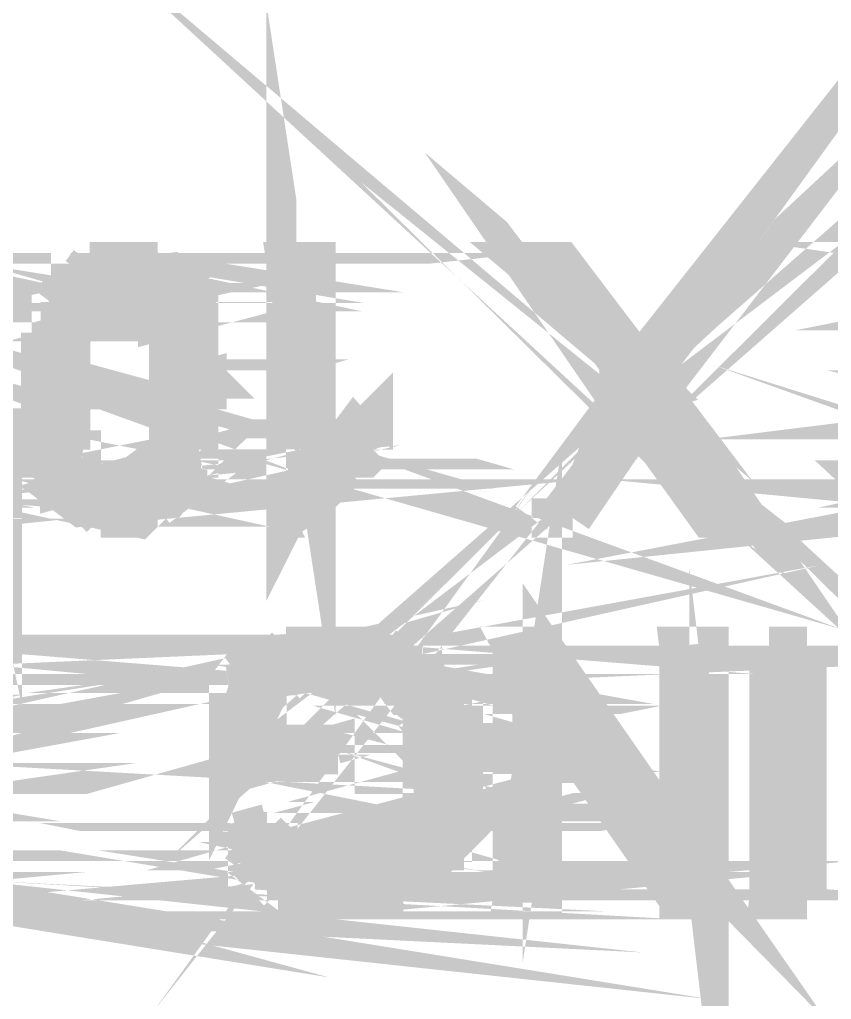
# Model space of a CAD drawing. Header units: inches. Extents: x -524 to 1067, y -71 to 1110.
# Drawn here: x 693.52 to 712.67, y 239.27 to 262.4 of the extents above; entities that cross this region are included whole.
import ezdxf

# ---------------------------------------------------------------- set-up
doc = ezdxf.new("R2010")
doc.units = ezdxf.units.IN
doc.header["$MEASUREMENT"] = 0
doc.layers.add('H', color=7, linetype='Continuous')
doc.layers.add('P', color=7, linetype='Continuous')

msp = doc.modelspace()

# ---------------------------------------------------------------- hatches: boundary and pattern name
at = {"layer": 'H', "linetype": 'Continuous'}
for points in [[(694.976, 256.426), (695.231, 256.62), (696.841, 256.62), (696.841, 256.426), (694.976, 256.426)], [(700.509, 251.984), (699.801, 250.634), (699.801, 256.62), (700.509, 256.62), (700.509, 251.984)], [(707.915, 254.561), (707.915, 254.302), (707.721, 253.4), (705.404, 256.62), (706.305, 256.62), (707.915, 254.561)], [(708.623, 253.594), (708.17, 254.108), (708.17, 254.108), (708.429, 254.43), (708.429, 254.561), (710.039, 256.62), (710.94, 256.62), (708.17, 254.108), (708.17, 254.108), (710.94, 256.62), (708.623, 253.594), (708.623, 253.594)], [(694.717, 256.171), (694.717, 256.426), (697.034, 256.426), (697.294, 256.171), (694.717, 256.171)], [(694.264, 255.459), (694.264, 255.718), (694.523, 255.977), (695.684, 256.171), (695.425, 255.977), (695.231, 255.977), (695.231, 255.718), (694.976, 255.718), (694.264, 255.459)], [(694.523, 255.977), (694.523, 256.171), (695.684, 256.171), (694.523, 255.977)], [(697.549, 255.459), (696.841, 255.718), (696.582, 255.718), (696.582, 255.977), (696.326, 255.977), (696.326, 256.105), (696.133, 256.171), (696.326, 256.171), (697.294, 255.977), (697.549, 255.977), (697.549, 255.459)], [(697.294, 255.977), (696.133, 256.171), (697.294, 256.171), (697.294, 255.977)], [(694.976, 255.269), (694.264, 255.459), (694.976, 255.718), (694.976, 255.269)], [(696.841, 255.269), (696.841, 255.718), (697.549, 255.459), (697.743, 255.459), (697.743, 254.108), (698.002, 253.853), (698.002, 253.594), (697.743, 253.4), (697.743, 253.141), (697.034, 252.951), (697.034, 255.269), (696.841, 255.269)], [(694.264, 255.269), (694.264, 255.459), (694.976, 255.269), (694.264, 255.269)], [(694.009, 255.01), (694.009, 255.269), (694.717, 255.01), (694.009, 255.01)], [(694.717, 255.01), (694.009, 255.269), (694.976, 255.269), (694.717, 255.01)], [(694.009, 253.141), (694.009, 255.01), (694.717, 255.01), (694.717, 252.951), (694.009, 253.141)], [(707.721, 253.4), (707.915, 254.302), (708.17, 254.302), (708.17, 254.108), (707.721, 253.4)], [(708.17, 254.108), (708.429, 254.302), (708.429, 254.43), (708.17, 254.108)], [(707.721, 253.4), (708.17, 254.108), (708.623, 253.594), (710.747, 250.634), (707.721, 253.4)], [(707.721, 252.243), (706.564, 250.634), (705.597, 250.634), (707.721, 253.4), (708.17, 252.951), (707.915, 252.565), (708.17, 252.951), (707.721, 252.433), (707.721, 252.433), (707.915, 252.692), (707.849, 252.433), (707.721, 252.433), (707.721, 252.433), (707.721, 252.243)], [(710.747, 250.634), (708.17, 252.951), (707.721, 253.4), (710.747, 250.634)], [(694.009, 252.951), (694.009, 253.141), (694.717, 252.951), (694.009, 252.951)], [(697.034, 252.243), (697.034, 252.951), (697.743, 253.141), (697.743, 251.984), (697.549, 251.791), (697.549, 251.535), (696.841, 251.791), (696.841, 251.984), (697.034, 252.243)], [(694.264, 251.791), (694.264, 251.984), (694.009, 252.243), (694.009, 252.951), (694.717, 252.951), (694.717, 252.243), (694.976, 252.243), (694.976, 251.791), (694.264, 251.791)], [(701.929, 252.243), (701.67, 252.692), (701.929, 252.951), (701.929, 252.243)], [(710.747, 250.634), (708.429, 252.692), (708.17, 252.692), (708.17, 252.951), (710.747, 250.634)], [(701.929, 252.243), (701.217, 252.433), (701.476, 252.692), (701.929, 252.243)], [(701.929, 252.243), (701.476, 252.692), (701.67, 252.692), (701.929, 252.243)], [(710.747, 250.634), (708.429, 252.433), (708.429, 252.692), (710.747, 250.634)], [(700.768, 252.243), (701.027, 252.433), (701.217, 252.433), (701.929, 252.243), (700.768, 252.243)], [(709.78, 250.634), (708.623, 252.243), (708.429, 252.433), (710.747, 250.634), (709.78, 250.634)], [(700.509, 251.984), (701.929, 252.243), (701.67, 251.984), (700.509, 251.984)], [(700.509, 251.984), (700.768, 252.243), (701.929, 252.243), (700.509, 251.984)], [(701.217, 251.791), (699.801, 250.634), (700.509, 251.984), (701.476, 251.984), (701.476, 251.791), (701.217, 251.791)], [(694.523, 251.276), (694.523, 251.535), (694.264, 251.791), (694.976, 251.791), (695.425, 251.276), (694.523, 251.276)], [(696.326, 251.276), (696.841, 251.791), (697.549, 251.535), (697.294, 251.276), (696.326, 251.276)], [(699.801, 250.634), (701.217, 251.791), (701.027, 251.535), (699.801, 250.634)], [(699.801, 250.634), (700.768, 251.342), (700.768, 251.535), (701.027, 251.535), (700.768, 251.342), (700.768, 251.276), (699.801, 250.634)], [(694.717, 251.083), (694.523, 251.276), (695.874, 251.276), (694.717, 251.083)], [(694.717, 251.083), (697.294, 251.276), (697.034, 251.083), (694.717, 251.083)], [(694.717, 251.083), (695.874, 251.276), (697.294, 251.276), (694.717, 251.083)], [(699.801, 250.634), (700.768, 251.276), (700.509, 251.083), (699.801, 250.634)], [(695.425, 250.634), (695.231, 250.824), (694.976, 250.824), (694.717, 251.083), (697.034, 251.083), (696.841, 250.824), (696.582, 250.824), (696.326, 250.634), (695.425, 250.634)], [(699.801, 250.634), (700.509, 251.083), (700.319, 250.824), (699.801, 250.634)], [(699.801, 250.634), (700.319, 250.824), (700.319, 250.634), (699.801, 250.634)], [(699.611, 247.349), (699.801, 247.608), (702.119, 247.608), (702.378, 247.349), (699.611, 247.349)], [(705.852, 241.553), (705.144, 241.553), (705.144, 247.608), (705.852, 247.608), (705.852, 241.553)], [(709.137, 242.973), (709.137, 241.553), (705.852, 246.188), (705.852, 247.608), (709.137, 242.973)], [(709.137, 241.553), (709.137, 247.608), (709.78, 241.553), (709.137, 241.553)], [(709.78, 241.553), (709.137, 247.608), (709.78, 247.608), (709.78, 241.553)], [(711.199, 241.553), (711.199, 247.608), (712.097, 247.608), (712.097, 241.553), (711.199, 241.553)], [(698.71, 246.9), (698.9, 247.155), (699.159, 247.155), (699.352, 247.349), (702.637, 247.155), (703.086, 247.155), (701.027, 246.9), (698.71, 246.9)], [(702.637, 247.155), (699.352, 247.349), (702.637, 247.349), (702.637, 247.155)], [(701.027, 246.9), (703.086, 247.155), (703.086, 246.9), (701.027, 246.9)], [(698.451, 246.641), (700.06, 246.9), (699.801, 246.641), (698.451, 246.641)], [(698.451, 246.641), (698.71, 246.9), (700.06, 246.9), (698.451, 246.641)], [(703.535, 246.447), (702.378, 246.641), (702.119, 246.641), (701.929, 246.9), (703.345, 246.641), (703.535, 246.641), (703.535, 246.447)], [(703.345, 246.641), (701.929, 246.9), (703.345, 246.9), (703.345, 246.641)], [(699.352, 246.447), (698.451, 246.641), (699.611, 246.641), (699.611, 246.447), (699.352, 246.447)], [(698.451, 244.582), (698.451, 246.641), (699.352, 246.447), (698.451, 244.582)], [(702.827, 246.188), (702.378, 246.641), (703.535, 246.447), (703.535, 246.188), (702.827, 246.188)], [(698.451, 244.582), (699.352, 246.447), (699.352, 245.29), (698.451, 244.582)], [(703.794, 245.739), (702.827, 245.998), (702.827, 246.188), (703.794, 246.188), (703.794, 245.739)], [(703.086, 245.031), (703.086, 245.739), (702.827, 245.998), (703.794, 245.739), (703.987, 245.739), (703.987, 244.582), (703.345, 244.838), (703.086, 245.031)], [(698.451, 244.582), (701.027, 245.29), (701.027, 244.582), (698.451, 244.582)], [(698.451, 244.582), (699.352, 245.29), (701.027, 245.29), (698.451, 244.582)], [(703.345, 244.582), (703.345, 244.838), (703.987, 244.582), (703.345, 244.582)], [(703.345, 244.389), (703.345, 244.582), (703.987, 244.582), (703.987, 243.681), (703.794, 243.422), (703.086, 243.422), (703.086, 244.13), (703.345, 244.389)], [(698.71, 243.228), (699.352, 243.422), (699.352, 243.228), (698.71, 243.228)], [(702.827, 243.228), (703.086, 243.422), (703.794, 243.422), (703.794, 242.973), (702.827, 242.973), (702.827, 243.228)], [(698.71, 242.973), (699.352, 243.228), (699.611, 242.973), (698.71, 242.973)], [(698.71, 242.973), (698.71, 243.228), (699.352, 243.228), (698.71, 242.973)], [(698.9, 242.52), (698.9, 242.714), (698.71, 242.973), (699.611, 242.973), (699.611, 242.714), (699.801, 242.714), (698.9, 242.52)], [(702.637, 242.714), (702.637, 242.973), (703.535, 242.973), (703.535, 242.714), (702.637, 242.714)], [(698.9, 242.52), (699.801, 242.714), (699.801, 242.52), (698.9, 242.52)], [(701.929, 242.265), (702.119, 242.52), (702.378, 242.52), (702.378, 242.714), (703.535, 242.714), (703.086, 242.265), (701.929, 242.265)], [(699.159, 242.265), (698.9, 242.52), (700.06, 242.52), (700.06, 242.265), (699.159, 242.265)], [(699.611, 241.812), (699.159, 242.265), (701.027, 242.265), (702.827, 242.006), (702.637, 242.006), (699.611, 241.812)], [(702.827, 242.006), (701.027, 242.265), (703.086, 242.265), (702.827, 242.006)], [(699.611, 241.812), (702.637, 242.006), (702.637, 241.812), (699.611, 241.812)], [(700.06, 241.553), (699.801, 241.812), (702.119, 241.812), (701.929, 241.553), (700.06, 241.553)]]:
    msp.add_hatch(color=256, dxfattribs=at).paths.add_polyline_path(points)

# ---------------------------------------------------------------- linework, layer by layer
at = {"layer": 'P', "const_width": 0.927}
for points in [[(708.17, 252.951), (707.655, 252.499), (707.915, 252.758), (708.17, 252.951)], [(708.623, 253.66), (710.94, 256.685), (708.17, 254.108)], [(717.893, 256.171), (716.733, 255.977), (718.152, 256.171)], [(707.915, 254.561), (705.404, 256.685), (707.655, 253.4)], [(700.509, 256.685), (699.801, 256.685), (700.509, 252.05), (700.509, 256.685)], [(710.94, 256.685), (708.17, 254.108), (710.039, 256.685)], [(686.603, 256.685), (688.472, 256.426), (686.603, 256.426)], [(695.166, 256.685), (696.775, 256.426), (694.976, 256.426)], [(694.976, 256.426), (695.166, 256.685)], [(695.425, 256.685), (696.582, 256.685), (695.166, 256.685), (695.425, 256.685)], [(696.582, 256.685), (695.166, 256.685), (696.775, 256.685), (696.582, 256.685)], [(695.166, 256.685), (696.775, 256.685), (695.166, 256.685), (695.166, 256.685), (696.775, 256.685)], [(695.166, 256.685), (696.775, 256.426), (696.775, 256.685)], [(696.326, 256.685), (695.425, 256.685), (695.618, 256.685)], [(696.326, 256.685), (695.425, 256.685), (696.582, 256.685), (696.326, 256.685)], [(696.067, 256.685), (695.874, 256.685), (695.618, 256.685), (695.874, 256.685)], [(696.067, 256.685), (695.618, 256.685), (696.326, 256.685), (696.067, 256.685)], [(695.618, 256.685), (696.326, 256.685), (695.618, 256.685), (695.618, 256.685), (696.326, 256.685), (695.618, 256.685)], [(696.326, 256.685), (696.326, 256.685), (695.618, 256.685)], [(695.874, 256.685), (696.067, 256.685)], [(699.801, 256.685), (700.509, 252.05), (699.801, 250.634), (699.801, 256.685)], [(707.915, 254.561), (705.404, 256.685), (706.305, 256.685), (707.915, 254.561)], [(708.17, 254.108), (710.039, 256.685)], [(710.039, 256.685), (708.364, 254.368), (708.17, 254.108)], [(710.039, 256.685), (708.364, 254.368), (708.364, 254.561), (710.039, 256.685)], [(710.039, 256.685), (710.94, 256.685)], [(719.05, 256.685), (717.441, 256.685), (719.244, 256.426)], [(697.034, 256.426), (694.717, 256.171), (697.228, 256.171), (697.034, 256.426)], [(694.717, 256.426), (697.034, 256.426), (694.717, 256.426), (697.034, 256.426), (694.717, 256.171), (694.717, 256.426)], [(695.425, 255.977), (695.618, 256.171), (694.458, 255.977)], [(694.717, 256.426), (697.034, 256.426), (697.034, 256.426), (694.717, 256.426)], [(694.976, 256.426), (697.034, 256.426), (694.976, 256.426)], [(696.775, 256.426), (694.976, 256.426), (697.034, 256.426), (696.775, 256.426)], [(697.228, 256.171), (696.067, 256.171), (697.228, 255.977)], [(695.166, 255.718), (694.264, 255.718), (695.166, 255.977), (695.166, 255.718)], [(696.326, 256.171), (697.228, 255.977), (696.326, 255.977), (696.326, 256.171)], [(695.874, 256.171), (694.458, 256.171), (697.228, 256.171)], [(695.874, 256.171), (694.458, 256.171), (695.618, 256.171), (695.874, 256.171)], [(694.458, 256.171), (695.618, 256.171)], [(695.618, 256.171), (694.458, 255.977)], [(694.458, 255.977), (694.458, 256.171)], [(695.618, 256.171), (694.458, 255.977), (695.618, 256.171)], [(694.717, 256.171), (697.228, 256.171), (694.458, 256.171), (694.717, 256.171)], [(695.618, 256.171), (695.618, 256.171)], [(695.874, 256.171), (697.228, 256.171)], [(697.228, 256.171), (695.874, 256.171)], [(695.874, 256.171), (697.228, 256.171)], [(696.067, 256.171), (695.874, 256.171)], [(697.228, 256.171), (695.874, 256.171)], [(695.874, 256.171), (697.228, 256.171), (697.228, 256.171)], [(697.228, 256.171), (695.874, 256.171)], [(696.067, 256.171), (697.228, 255.977), (696.067, 256.171)], [(697.228, 256.171), (696.067, 256.171)], [(697.228, 255.977), (697.228, 256.171)], [(694.264, 255.718), (695.166, 255.977), (694.458, 255.977)], [(697.483, 255.977), (696.582, 255.977), (697.483, 255.718), (697.483, 255.977)], [(694.458, 255.977), (694.264, 255.718)], [(695.166, 255.977), (694.458, 255.977), (695.425, 255.977), (695.166, 255.977)], [(694.458, 255.977), (695.425, 255.977), (694.458, 255.977), (694.458, 255.977), (695.425, 255.977), (694.458, 255.977)], [(695.425, 255.977), (695.425, 255.977), (694.458, 255.977)], [(696.582, 255.977), (697.483, 255.718), (696.582, 255.718), (696.582, 255.977)], [(697.228, 255.977), (696.326, 255.977), (697.483, 255.977), (697.228, 255.977)], [(696.326, 255.977), (697.483, 255.977), (696.582, 255.977), (696.326, 255.977)], [(706.564, 250.634), (707.655, 253.4), (705.597, 250.634)], [(701.411, 251.791), (700.509, 252.05), (701.217, 251.791), (701.411, 251.791)], [(694.264, 255.525), (695.166, 255.718), (694.976, 255.718)], [(694.264, 255.525), (695.166, 255.718), (694.264, 255.718), (694.264, 255.525)], [(694.976, 255.718), (694.264, 255.525), (694.976, 255.718)], [(694.976, 255.718), (694.264, 255.525)], [(697.483, 255.718), (696.582, 255.718), (697.483, 255.718), (697.483, 255.718), (696.582, 255.718)], [(697.483, 255.718), (696.775, 255.718), (696.582, 255.718)], [(696.775, 255.718), (697.483, 255.525), (696.775, 255.718)], [(697.483, 255.718), (696.775, 255.718)], [(696.775, 255.718), (697.483, 255.525)], [(696.775, 255.718), (697.483, 255.525), (696.775, 255.718)], [(696.775, 255.718), (696.775, 255.718)], [(697.483, 255.525), (697.483, 255.718)], [(717.441, 255.718), (716.477, 255.525), (717.441, 255.525), (717.441, 255.718)], [(697.743, 255.525), (696.775, 255.269), (697.743, 255.269), (697.743, 255.525)], [(694.264, 255.525), (694.976, 255.269), (694.264, 255.525)], [(694.976, 255.525), (694.264, 255.525), (694.976, 255.525), (694.976, 255.525), (694.264, 255.525), (694.976, 255.525)], [(694.264, 255.525), (694.264, 255.525), (694.976, 255.525)], [(694.264, 255.525), (694.976, 255.269)], [(694.976, 255.269), (694.976, 255.525)], [(696.775, 255.525), (697.483, 255.525), (696.775, 255.525), (696.775, 255.525), (697.483, 255.525)], [(696.775, 255.525), (697.743, 255.525)], [(696.775, 255.525), (697.743, 255.525)], [(697.743, 255.525), (696.775, 255.269), (696.775, 255.525)], [(697.743, 255.525), (697.483, 255.525)], [(694.009, 255.269), (694.717, 255.01), (694.009, 255.269)], [(694.976, 255.269), (694.009, 255.269), (694.976, 255.269), (694.009, 255.269)], [(694.009, 255.269), (694.717, 255.01)], [(694.264, 255.269), (694.976, 255.269), (694.009, 255.269)], [(694.009, 255.269), (694.264, 255.269)], [(694.717, 255.01), (694.976, 255.269)], [(696.775, 255.269), (697.743, 255.269), (697.034, 255.269), (696.775, 255.269)], [(697.743, 255.269), (697.034, 255.269)], [(697.034, 255.269), (697.743, 255.01)], [(697.034, 255.269), (697.743, 255.01)], [(697.743, 255.01), (697.034, 255.01), (697.034, 255.269)], [(697.743, 255.01), (697.743, 255.269)], [(694.009, 255.01), (694.717, 255.01), (694.009, 255.01), (694.717, 255.01)], [(694.717, 255.01), (694.009, 254.816)], [(694.009, 254.816), (694.009, 255.01)], [(694.717, 255.01), (694.009, 254.816)], [(694.009, 254.816), (694.717, 254.816), (694.717, 255.01)], [(694.009, 255.01), (694.717, 255.01), (694.717, 255.01), (694.009, 255.01)], [(697.743, 255.01), (697.034, 255.01), (697.743, 255.01), (697.743, 255.01), (697.034, 255.01), (697.743, 255.01)], [(697.034, 255.01), (697.034, 255.01), (697.743, 255.01)], [(697.034, 255.01), (697.743, 254.816)], [(697.034, 255.01), (697.743, 254.816)], [(697.743, 254.816), (697.034, 254.816), (697.034, 255.01)], [(697.743, 254.816), (697.743, 255.01)], [(694.009, 254.816), (694.717, 254.816)], [(694.717, 254.816), (694.009, 254.561)], [(694.009, 254.561), (694.009, 254.816)], [(694.717, 254.816), (694.009, 254.561)], [(694.009, 254.561), (694.717, 254.561), (694.717, 254.816)], [(697.743, 254.816), (697.034, 254.816)], [(697.034, 254.816), (697.743, 254.561)], [(697.034, 254.816), (697.743, 254.561)], [(697.743, 254.561), (697.034, 254.561), (697.034, 254.816)], [(697.743, 254.561), (697.743, 254.816)], [(693.107, 252.758), (693.107, 250.634), (692.658, 252.758), (693.107, 252.758)], [(694.009, 254.561), (694.717, 254.561), (694.009, 254.561), (694.009, 254.561), (694.717, 254.561)], [(694.009, 254.561), (694.717, 254.368)], [(694.009, 254.561), (694.717, 254.368)], [(694.717, 254.368), (694.009, 254.368), (694.009, 254.561)], [(694.717, 254.368), (694.717, 254.561)], [(697.743, 254.561), (697.034, 254.561)], [(697.034, 254.561), (697.743, 254.368)], [(697.034, 254.561), (697.743, 254.368)], [(697.743, 254.368), (697.034, 254.368), (697.034, 254.561)], [(697.743, 254.368), (697.743, 254.561)], [(707.655, 253.4), (707.915, 254.561)], [(707.655, 253.4), (707.915, 254.561)], [(707.915, 254.561), (707.915, 254.368)], [(708.364, 254.368), (708.364, 254.561), (708.364, 254.368)], [(708.364, 254.561), (708.364, 254.561), (708.364, 254.561)], [(694.717, 254.368), (694.009, 254.368)], [(694.009, 254.368), (694.717, 254.108)], [(694.009, 254.368), (694.717, 254.108)], [(694.717, 254.108), (694.009, 254.108), (694.009, 254.368)], [(694.717, 254.108), (694.717, 254.368)], [(697.743, 254.368), (697.034, 254.368), (697.743, 254.368), (697.743, 254.368), (697.034, 254.368)], [(697.743, 254.368), (697.034, 254.108)], [(697.034, 254.108), (697.034, 254.368)], [(697.743, 254.368), (697.034, 254.108)], [(697.034, 254.108), (697.743, 254.108), (697.743, 254.368)], [(707.655, 253.4), (708.17, 254.368)], [(707.655, 253.4), (708.17, 254.368)], [(708.17, 254.368), (707.915, 254.368), (707.655, 253.4)], [(707.915, 254.368), (707.655, 253.4)], [(708.17, 254.368), (708.17, 254.108)], [(686.603, 253.4), (688.023, 253.207), (686.348, 253.66)], [(694.009, 254.108), (694.717, 253.915), (694.009, 253.915)], [(694.717, 254.108), (694.009, 254.108)], [(694.009, 254.108), (694.717, 253.915)], [(694.009, 253.915), (694.009, 254.108)], [(694.717, 253.915), (694.717, 254.108)], [(697.034, 254.108), (697.743, 254.108)], [(697.743, 254.108), (697.034, 253.915)], [(697.034, 253.915), (697.034, 254.108)], [(697.743, 254.108), (697.034, 253.915)], [(697.034, 253.915), (697.936, 253.915), (697.743, 254.108)], [(708.17, 254.108), (708.623, 253.66), (707.655, 253.4), (708.17, 254.108)], [(708.17, 254.108), (707.655, 253.4)], [(708.17, 254.108), (708.623, 253.66)], [(694.717, 253.915), (694.009, 253.915), (694.717, 253.66)], [(694.009, 253.915), (694.717, 253.66), (694.009, 253.66)], [(694.009, 253.66), (694.009, 253.915)], [(697.936, 253.915), (697.034, 253.66), (697.936, 253.66), (697.936, 253.915)], [(694.717, 253.66), (694.717, 253.915)], [(697.034, 253.915), (697.936, 253.915), (697.034, 253.66), (697.034, 253.915)], [(729.482, 247.608), (731.54, 246.962), (729.741, 247.608), (729.482, 247.608)], [(694.717, 253.66), (694.009, 253.66), (694.717, 253.4), (694.717, 253.66)], [(694.717, 253.66), (694.009, 253.66)], [(694.009, 253.66), (694.717, 253.66), (694.717, 253.66), (694.009, 253.66)], [(694.717, 253.66), (694.009, 253.66)], [(694.009, 253.66), (694.009, 253.66)], [(694.009, 253.66), (694.717, 253.4)], [(694.009, 253.4), (694.009, 253.66)], [(697.034, 253.66), (697.936, 253.66), (697.034, 253.66), (697.034, 253.66), (697.936, 253.66)], [(697.034, 253.66), (697.743, 253.4), (697.936, 253.66)], [(697.034, 253.66), (697.743, 253.4)], [(697.743, 253.4), (697.034, 253.4), (697.034, 253.66)], [(701.863, 252.243), (701.863, 252.951), (701.67, 252.758)], [(708.623, 253.66), (707.655, 253.4)], [(707.655, 253.4), (710.681, 250.634), (708.623, 253.66)], [(710.681, 250.634), (708.17, 252.758), (708.17, 252.951), (710.681, 250.634)], [(717.634, 253.66), (716.733, 253.66), (717.634, 253.66), (716.733, 253.66), (717.893, 253.4)], [(686.603, 253.4), (688.023, 253.207), (687.764, 253.207)], [(694.009, 253.4), (694.717, 253.207), (694.009, 253.207), (694.009, 253.4)], [(694.717, 253.4), (694.009, 253.4)], [(694.717, 253.4), (694.009, 253.4)], [(694.009, 253.4), (694.717, 253.207), (694.717, 253.4)], [(697.743, 253.4), (697.034, 253.4), (697.743, 253.4), (697.743, 253.4), (697.034, 253.4)], [(697.743, 253.4), (697.034, 253.207)], [(697.034, 253.207), (697.034, 253.4)], [(697.743, 253.4), (697.034, 253.207)], [(697.743, 253.207), (697.743, 253.4)], [(706.564, 250.634), (707.655, 253.4)], [(707.655, 253.4), (707.655, 252.243), (706.564, 250.634)], [(707.655, 252.499), (707.915, 252.758), (707.915, 252.499)], [(707.655, 253.4), (708.17, 252.951), (710.681, 250.634)], [(710.681, 250.634), (707.655, 253.4)], [(707.655, 253.4), (707.655, 252.243), (708.17, 252.951), (707.655, 253.4)], [(694.717, 253.207), (694.009, 253.207), (694.717, 252.951)], [(694.009, 253.207), (694.717, 252.951), (694.009, 253.207)], [(694.009, 252.758), (694.717, 252.951), (694.717, 252.758)], [(694.717, 252.951), (694.717, 253.207)], [(697.743, 253.207), (697.034, 252.951), (697.743, 253.207)], [(697.034, 253.207), (697.743, 253.207)], [(697.034, 253.207), (697.743, 253.207)], [(697.743, 253.207), (697.034, 252.951)], [(697.034, 252.951), (697.034, 253.207)], [(719.244, 253.207), (717.185, 252.951), (719.05, 252.951), (719.244, 253.207)], [(694.009, 252.499), (694.717, 252.758), (694.717, 252.499)], [(694.009, 252.758), (694.717, 252.951)], [(694.717, 252.951), (694.009, 252.951)], [(694.009, 252.951), (694.009, 252.758)], [(694.717, 252.951), (694.009, 252.951), (694.009, 252.951), (694.717, 252.951)], [(694.009, 252.951), (694.717, 252.951), (694.717, 252.951), (694.009, 252.951)], [(697.743, 252.951), (697.034, 252.951)], [(697.034, 252.951), (697.743, 252.758), (697.743, 252.951)], [(697.034, 252.951), (697.743, 252.758)], [(697.743, 252.758), (697.034, 252.758), (697.034, 252.951)], [(701.217, 252.499), (701.411, 252.758), (701.863, 252.243)], [(701.863, 252.243), (701.863, 252.951), (701.863, 252.951), (701.863, 252.243)], [(707.655, 252.243), (708.17, 252.951)], [(708.17, 252.951), (707.655, 252.499)], [(708.17, 252.951), (710.681, 250.634), (708.17, 252.951), (708.17, 252.951)], [(694.976, 252.05), (694.009, 252.243), (694.264, 252.05)], [(693.107, 250.634), (692.658, 252.758)], [(693.107, 252.758), (693.107, 251.791), (693.107, 252.758), (693.107, 252.758), (693.107, 251.791)], [(693.107, 252.758), (693.107, 250.634), (693.107, 251.791)], [(694.009, 252.499), (694.717, 252.758)], [(694.717, 252.758), (694.009, 252.758), (694.009, 252.499)], [(694.717, 252.758), (694.009, 252.758)], [(697.743, 252.758), (697.034, 252.758), (697.743, 252.758), (697.743, 252.758), (697.034, 252.758)], [(697.743, 252.758), (697.034, 252.499)], [(697.034, 252.499), (697.034, 252.758)], [(697.743, 252.758), (697.034, 252.499)], [(697.034, 252.499), (697.743, 252.499), (697.743, 252.758)], [(701.411, 252.758), (701.863, 252.243)], [(701.67, 252.758), (701.411, 252.758)], [(701.863, 252.243), (701.67, 252.758)], [(701.863, 252.243), (701.67, 252.758)], [(701.67, 252.758), (701.67, 252.758)], [(701.67, 252.758), (701.863, 252.243)], [(701.67, 252.758), (701.863, 252.243)], [(707.915, 252.758), (707.915, 252.758), (707.915, 252.758)], [(710.681, 250.634), (708.17, 252.758)], [(708.17, 252.758), (708.364, 252.758)], [(708.364, 252.758), (710.681, 250.634), (708.364, 252.758)], [(708.364, 252.758), (710.681, 250.634)], [(694.717, 252.243), (694.009, 252.499)], [(694.009, 252.499), (694.009, 252.243)], [(694.717, 252.243), (694.009, 252.499)], [(694.009, 252.499), (694.717, 252.499), (694.717, 252.243)], [(694.009, 252.499), (694.717, 252.499), (694.009, 252.499), (694.009, 252.499), (694.717, 252.499)], [(697.743, 252.243), (696.775, 252.05), (697.034, 252.243)], [(697.034, 252.499), (697.743, 252.499), (697.034, 252.499), (697.034, 252.499), (697.743, 252.499)], [(697.034, 252.499), (697.743, 252.243)], [(697.034, 252.499), (697.743, 252.243)], [(697.743, 252.243), (697.034, 252.243), (697.034, 252.499)], [(697.743, 252.243), (697.743, 252.499)], [(701.863, 252.243), (700.962, 252.499), (701.217, 252.499)], [(700.768, 252.243), (701.863, 252.243), (700.962, 252.499), (700.768, 252.243)], [(701.217, 252.499), (701.863, 252.243)], [(701.217, 252.499), (701.863, 252.243), (701.217, 252.499), (701.863, 252.243), (701.217, 252.499)], [(701.217, 252.499), (701.217, 252.499)], [(701.863, 252.243), (701.217, 252.499)], [(707.655, 252.499), (707.655, 252.243)], [(707.915, 252.499), (707.655, 252.499)], [(708.364, 252.499), (708.623, 252.243), (710.681, 250.634), (708.364, 252.499)], [(708.364, 252.499), (710.681, 250.634), (708.364, 252.499), (708.364, 252.499)], [(694.976, 252.05), (694.009, 252.243), (694.976, 252.243), (694.976, 252.05)], [(697.743, 252.243), (696.775, 252.05), (697.743, 252.05), (697.743, 252.243)], [(695.166, 251.535), (694.264, 251.791), (694.458, 251.535)], [(694.009, 252.243), (694.976, 252.243), (694.009, 252.243), (694.009, 252.243), (694.976, 252.243)], [(694.009, 252.243), (694.717, 252.243)], [(694.009, 252.243), (694.717, 252.243)], [(694.717, 252.243), (694.976, 252.243)], [(697.743, 252.243), (697.034, 252.243), (697.743, 252.243), (697.743, 252.243), (697.034, 252.243)], [(699.801, 250.634), (700.768, 251.535), (700.768, 251.342)], [(701.863, 252.243), (701.67, 252.05), (700.509, 252.05)], [(700.509, 252.05), (701.863, 252.243)], [(701.863, 252.243), (700.509, 252.05)], [(700.509, 252.05), (700.768, 252.243)], [(700.768, 252.243), (701.863, 252.243), (700.768, 252.243), (701.863, 252.243)], [(719.503, 251.342), (716.992, 251.083), (718.342, 251.342)], [(708.623, 252.243), (710.681, 250.634), (709.78, 250.634), (708.623, 252.243)], [(697.743, 252.05), (696.775, 251.791), (697.483, 251.791), (697.743, 252.05)], [(694.264, 251.791), (694.976, 252.05)], [(694.264, 251.791), (694.976, 252.05)], [(694.976, 252.05), (694.264, 252.05), (694.264, 251.791)], [(694.976, 252.05), (694.264, 252.05), (694.976, 252.05), (694.976, 252.05), (694.264, 252.05)], [(694.976, 252.05), (694.976, 251.791)], [(696.775, 252.05), (697.743, 252.05), (696.775, 252.05), (696.775, 252.05), (697.743, 252.05), (696.775, 252.05)], [(697.743, 252.05), (697.743, 252.05), (696.775, 252.05)], [(697.743, 252.05), (696.775, 251.791), (696.775, 252.05)], [(699.801, 250.634), (700.509, 252.05)], [(701.67, 252.05), (700.509, 252.05), (701.67, 252.05), (701.67, 252.05), (700.509, 252.05), (701.67, 252.05)], [(700.509, 252.05), (700.509, 252.05), (701.67, 252.05)], [(700.509, 252.05), (701.411, 252.05), (701.67, 252.05)], [(701.411, 252.05), (700.509, 252.05), (701.411, 252.05)], [(700.509, 252.05), (701.217, 251.791)], [(697.228, 251.342), (694.717, 251.083), (695.874, 251.342)], [(695.166, 251.535), (694.264, 251.791), (694.976, 251.791)], [(694.264, 251.791), (694.976, 251.791), (694.976, 251.791), (694.264, 251.791)], [(694.976, 251.791), (694.264, 251.791), (694.976, 251.791), (694.264, 251.791), (694.264, 251.791), (694.976, 251.791)], [(694.976, 251.791), (694.264, 251.791)], [(694.976, 251.791), (695.166, 251.535)], [(696.582, 251.535), (696.775, 251.791)], [(696.775, 251.791), (697.483, 251.535), (696.775, 251.791), (697.483, 251.535)], [(696.775, 251.791), (697.483, 251.791), (696.775, 251.791), (696.775, 251.791), (697.483, 251.791)], [(696.775, 251.791), (697.483, 251.535), (697.483, 251.791)], [(699.801, 250.634), (701.217, 251.791)], [(701.217, 251.791), (699.801, 250.634)], [(701.217, 251.791), (700.962, 251.535)], [(705.852, 241.619), (705.144, 241.619), (705.852, 246.254), (705.852, 241.619)], [(688.213, 251.535), (689.18, 251.342), (688.213, 251.535), (689.18, 251.342), (688.023, 251.342), (688.213, 251.535)], [(694.458, 251.342), (695.166, 251.535), (694.458, 251.535), (694.458, 251.342)], [(694.458, 251.342), (695.166, 251.535), (695.425, 251.342)], [(695.166, 251.535), (694.458, 251.535), (695.166, 251.535), (695.166, 251.535), (694.458, 251.535)], [(696.582, 251.535), (697.228, 251.342), (696.326, 251.342)], [(696.326, 251.342), (696.582, 251.535)], [(697.483, 251.535), (696.582, 251.535)], [(697.483, 251.535), (696.582, 251.535), (697.483, 251.535), (697.483, 251.535), (696.582, 251.535), (697.483, 251.535)], [(696.582, 251.535), (696.582, 251.535), (697.483, 251.535)], [(696.582, 251.535), (697.228, 251.342)], [(697.228, 251.342), (697.483, 251.535)], [(699.801, 250.634), (700.768, 251.535)], [(700.962, 251.535), (699.801, 250.634)], [(700.962, 251.535), (699.801, 250.634)], [(700.962, 251.535), (699.801, 250.634), (700.962, 251.535), (700.962, 251.535)], [(700.768, 251.535), (700.962, 251.535)], [(714.415, 250.634), (713.451, 251.535), (714.415, 251.535), (714.415, 250.634)], [(717.634, 251.535), (717.893, 251.342), (716.733, 251.342), (717.634, 251.535)], [(695.618, 251.342), (694.458, 251.342), (695.618, 251.342), (694.458, 251.342), (695.874, 251.342), (695.618, 251.342)], [(694.458, 251.342), (695.874, 251.342)], [(694.717, 251.083), (694.458, 251.342)], [(695.618, 251.342), (694.458, 251.342), (695.425, 251.342), (695.618, 251.342)], [(694.458, 251.342), (695.425, 251.342), (694.458, 251.342), (694.458, 251.342), (695.425, 251.342)], [(697.228, 251.342), (697.034, 251.083), (694.717, 251.083)], [(694.717, 251.083), (697.228, 251.342)], [(694.717, 251.083), (695.874, 251.342)], [(695.874, 251.342), (694.717, 251.083)], [(695.874, 251.342), (694.717, 251.083)], [(694.976, 250.889), (697.034, 251.083), (696.775, 250.889)], [(695.874, 251.342), (697.228, 251.342), (696.067, 251.342), (695.874, 251.342)], [(695.874, 251.342), (697.228, 251.342)], [(695.874, 251.342), (695.874, 251.342)], [(697.228, 251.342), (696.067, 251.342), (696.326, 251.342), (697.228, 251.342)], [(697.228, 251.342), (696.326, 251.342), (697.228, 251.342), (697.228, 251.342), (696.326, 251.342), (697.228, 251.342)], [(696.326, 251.342), (696.326, 251.342)], [(700.768, 251.342), (700.509, 251.083), (699.801, 250.634)], [(699.801, 250.634), (700.768, 251.342)], [(700.768, 251.342), (699.801, 250.634)], [(688.921, 251.083), (686.348, 251.083), (688.665, 250.889)], [(694.976, 250.889), (697.034, 251.083), (694.717, 251.083), (694.976, 250.889)], [(697.034, 251.083), (694.717, 251.083), (697.034, 251.083), (697.034, 251.083), (694.717, 251.083)], [(697.034, 251.083), (697.034, 251.083), (694.717, 251.083)], [(697.034, 251.083), (694.717, 251.083), (694.717, 251.083), (697.034, 251.083)], [(699.801, 250.634), (700.509, 251.083)], [(700.509, 251.083), (699.801, 250.634), (700.509, 251.083), (700.509, 251.083)], [(700.509, 251.083), (700.254, 250.889)], [(719.244, 251.083), (717.185, 251.083), (719.244, 250.889), (719.244, 251.083)], [(696.326, 250.634), (695.166, 250.889), (696.582, 250.889), (696.326, 250.634)], [(695.166, 250.889), (696.775, 250.889), (694.976, 250.889)], [(694.976, 250.889), (695.166, 250.889)], [(696.775, 250.889), (694.976, 250.889), (696.775, 250.889), (696.775, 250.889), (694.976, 250.889), (696.775, 250.889)], [(694.976, 250.889), (694.976, 250.889), (696.775, 250.889)], [(696.326, 250.634), (695.166, 250.889)], [(695.166, 250.889), (695.425, 250.634)], [(695.166, 250.889), (696.582, 250.889), (695.166, 250.889), (695.166, 250.889), (696.582, 250.889)], [(695.166, 250.889), (696.775, 250.889), (696.582, 250.889)], [(700.254, 250.889), (699.801, 250.634), (700.254, 250.889)], [(700.254, 250.889), (699.801, 250.634)], [(700.254, 250.889), (699.801, 250.634), (700.254, 250.889)], [(700.254, 250.889), (700.254, 250.889)], [(692.399, 250.634), (693.107, 250.634)], [(695.618, 250.634), (696.326, 250.634), (695.425, 250.634), (695.618, 250.634)], [(696.326, 250.634), (695.425, 250.634), (696.326, 250.634), (696.326, 250.634), (695.425, 250.634)], [(695.874, 250.634), (695.618, 250.634), (695.874, 250.634)], [(695.618, 250.634), (696.067, 250.634)], [(696.067, 250.634), (695.618, 250.634)], [(695.618, 250.634), (695.618, 250.634)], [(696.067, 250.634), (695.618, 250.634)], [(695.618, 250.634), (696.326, 250.634), (696.067, 250.634)], [(695.874, 250.634), (696.067, 250.634)], [(696.067, 250.634), (695.874, 250.634)], [(700.254, 250.634), (699.801, 250.634), (700.254, 250.634), (700.254, 250.634)], [(705.597, 250.634), (706.564, 250.634)], [(690.79, 245.097), (689.373, 244.838), (690.53, 245.097), (690.79, 245.097)], [(709.072, 242.973), (705.852, 246.254), (705.852, 247.608), (709.072, 242.973)], [(683.129, 247.608), (685.187, 247.415), (682.869, 247.415), (683.129, 247.608)], [(702.119, 247.608), (699.611, 247.415)], [(699.611, 247.415), (699.801, 247.608)], [(702.119, 247.608), (699.611, 247.415)], [(701.863, 247.608), (699.801, 247.608), (700.06, 247.608)], [(701.863, 247.608), (699.801, 247.608), (702.119, 247.608), (701.863, 247.608)], [(699.801, 247.608), (702.119, 247.608)], [(700.254, 247.608), (701.863, 247.608), (700.06, 247.608), (700.254, 247.608)], [(701.863, 247.608), (700.06, 247.608), (701.863, 247.608), (701.863, 247.608), (700.06, 247.608)], [(700.509, 247.608), (701.411, 247.608), (700.254, 247.608), (700.509, 247.608)], [(701.411, 247.608), (700.254, 247.608), (701.67, 247.608), (701.411, 247.608)], [(700.254, 247.608), (701.67, 247.608), (700.254, 247.608), (700.254, 247.608), (701.67, 247.608)], [(700.254, 247.608), (701.863, 247.608), (701.67, 247.608)], [(701.217, 247.608), (700.509, 247.608), (700.768, 247.608)], [(701.217, 247.608), (700.509, 247.608), (701.411, 247.608), (701.217, 247.608)], [(700.768, 247.608), (701.217, 247.608), (700.768, 247.608), (700.768, 247.608), (701.217, 247.608), (700.768, 247.608)], [(701.217, 247.608), (701.217, 247.608), (700.768, 247.608)], [(700.962, 247.608), (701.217, 247.608), (700.962, 247.608)], [(702.378, 247.415), (702.119, 247.608)], [(705.852, 246.254), (705.144, 247.608), (705.852, 247.608)], [(705.852, 246.254), (705.144, 247.608)], [(705.144, 247.608), (705.144, 241.619)], [(705.852, 247.608), (705.852, 246.254)], [(709.78, 241.619), (709.072, 247.608), (709.78, 247.608), (709.78, 241.619)], [(709.072, 247.608), (709.072, 242.973)], [(709.78, 241.619), (709.072, 247.608)], [(712.097, 247.608), (711.199, 241.619), (712.097, 241.619)], [(712.097, 247.608), (711.199, 241.619)], [(711.199, 241.619), (711.199, 247.608)], [(711.199, 247.608), (712.097, 247.608)], [(712.097, 247.608), (712.097, 241.619), (712.097, 247.608), (712.097, 247.608), (712.097, 241.619)], [(682.676, 247.415), (685.446, 247.415), (682.421, 247.155), (682.676, 247.415)], [(702.571, 247.415), (699.352, 247.415), (702.571, 247.415), (699.352, 247.415), (702.571, 247.155), (702.571, 247.415)], [(699.093, 247.155), (699.352, 247.415)], [(699.352, 247.415), (702.571, 247.155)], [(699.611, 247.415), (702.571, 247.415), (699.352, 247.415), (699.611, 247.415)], [(699.611, 247.415), (702.378, 247.415)], [(699.611, 247.415), (702.378, 247.415), (699.611, 247.415), (699.611, 247.415), (702.378, 247.415), (699.611, 247.415)], [(702.378, 247.415), (702.378, 247.415), (699.611, 247.415), (702.378, 247.415)], [(699.611, 247.415), (699.611, 247.415), (702.378, 247.415)], [(699.611, 247.415), (702.571, 247.415), (702.378, 247.415)], [(698.644, 246.962), (703.02, 247.155), (698.9, 247.155)], [(698.644, 246.962), (703.02, 247.155)], [(698.9, 247.155), (698.644, 246.962)], [(703.02, 247.155), (698.9, 247.155)], [(698.9, 247.155), (702.827, 247.155), (703.02, 247.155)], [(698.9, 247.155), (702.827, 247.155), (699.093, 247.155), (698.9, 247.155)], [(702.827, 247.155), (699.093, 247.155), (702.571, 247.155)], [(699.093, 247.155), (702.571, 247.155), (699.093, 247.155), (699.093, 247.155), (702.571, 247.155)], [(700.962, 246.962), (703.02, 247.155), (703.02, 246.962)], [(703.02, 247.155), (700.962, 246.962)], [(702.571, 247.155), (702.827, 247.155)], [(700.06, 246.962), (698.451, 246.707), (700.06, 246.962), (698.451, 246.707), (699.801, 246.707)], [(700.06, 246.962), (698.451, 246.707), (700.254, 246.962), (700.06, 246.962)], [(698.451, 246.707), (700.254, 246.962)], [(700.254, 246.962), (698.644, 246.962), (698.451, 246.707)], [(702.119, 246.707), (703.279, 246.707), (701.863, 246.962)], [(700.254, 246.962), (698.644, 246.962)], [(698.644, 246.962), (700.254, 246.962), (700.254, 246.962), (698.644, 246.962)], [(700.254, 246.962), (700.509, 246.962), (698.644, 246.962)], [(700.509, 246.962), (698.644, 246.962), (700.768, 246.962), (700.509, 246.962)], [(698.644, 246.962), (700.768, 246.962)], [(700.768, 246.962), (698.644, 246.962)], [(698.644, 246.962), (698.644, 246.962)], [(700.768, 246.962), (698.644, 246.962)], [(698.644, 246.962), (700.768, 246.962), (700.768, 246.962), (698.644, 246.962)], [(700.962, 246.962), (698.644, 246.962)], [(700.962, 246.962), (698.644, 246.962)], [(699.801, 246.707), (700.06, 246.962)], [(700.768, 246.962), (700.962, 246.962)], [(703.02, 246.962), (700.962, 246.962)], [(700.962, 246.962), (701.217, 246.962)], [(703.02, 246.962), (700.962, 246.962)], [(701.411, 246.962), (701.217, 246.962), (703.02, 246.962)], [(701.217, 246.962), (703.02, 246.962)], [(701.67, 246.962), (703.279, 246.962), (701.411, 246.962)], [(701.411, 246.962), (701.67, 246.962)], [(703.279, 246.962), (701.411, 246.962), (703.02, 246.962), (703.279, 246.962)], [(701.411, 246.962), (703.02, 246.962), (701.411, 246.962), (701.411, 246.962), (703.02, 246.962)], [(701.67, 246.962), (703.279, 246.962)], [(703.279, 246.962), (701.67, 246.962)], [(701.863, 246.962), (702.119, 246.707)], [(701.863, 246.962), (703.279, 246.962), (701.863, 246.962), (701.863, 246.962), (703.279, 246.962)], [(701.863, 246.962), (703.279, 246.707), (703.279, 246.962)], [(699.801, 246.707), (698.451, 246.707), (699.801, 246.707)], [(699.611, 246.707), (698.451, 246.707)], [(698.451, 246.707), (699.611, 246.447)], [(698.451, 246.707), (699.611, 246.447)], [(699.611, 246.447), (699.352, 246.447), (698.451, 246.707)], [(698.451, 246.707), (699.352, 246.447), (699.352, 246.447), (698.451, 246.707), (699.352, 246.447), (698.451, 246.707), (699.352, 246.447)], [(698.451, 246.707), (698.451, 244.582), (699.352, 246.447)], [(699.611, 246.447), (699.611, 246.707)], [(702.119, 246.707), (703.279, 246.707), (702.378, 246.707), (702.119, 246.707)], [(702.378, 246.707), (702.571, 246.447), (703.535, 246.447)], [(703.535, 246.447), (702.378, 246.707)], [(703.279, 246.707), (702.378, 246.707), (703.535, 246.707), (703.279, 246.707)], [(702.378, 246.707), (703.535, 246.707), (702.378, 246.707), (702.378, 246.707), (703.535, 246.707)], [(702.378, 246.707), (703.535, 246.447)], [(703.535, 246.447), (703.535, 246.707)], [(698.451, 244.582), (699.352, 246.447)], [(699.352, 246.447), (699.352, 245.29)], [(702.571, 246.447), (703.535, 246.447), (702.571, 246.447), (702.571, 246.447), (703.535, 246.447)], [(702.571, 246.447), (703.535, 246.254), (703.535, 246.447)], [(702.571, 246.447), (703.535, 246.254)], [(702.827, 246.254), (702.571, 246.447)], [(703.728, 246.254), (702.827, 246.254), (703.728, 245.998), (703.728, 246.254)], [(703.535, 246.254), (702.827, 246.254)], [(702.827, 246.254), (703.535, 246.254)], [(702.827, 246.254), (703.728, 245.998)], [(702.827, 245.998), (702.827, 246.254)], [(703.535, 246.254), (702.827, 246.254)], [(705.144, 241.619), (705.852, 246.254)], [(709.072, 241.619), (709.072, 242.973), (705.852, 246.254)], [(705.852, 246.254), (709.072, 241.619)], [(688.213, 245.998), (689.373, 245.998), (688.213, 245.998), (689.373, 245.998), (688.213, 245.739)], [(702.827, 245.998), (703.728, 245.739), (702.827, 245.998), (703.728, 245.739), (703.02, 245.739)], [(703.02, 245.739), (702.827, 245.998)], [(703.728, 245.998), (702.827, 245.998)], [(703.728, 245.998), (702.827, 245.998)], [(702.827, 245.998), (703.728, 245.998), (703.728, 245.998), (702.827, 245.998)], [(703.728, 245.998), (702.827, 245.998)], [(702.827, 245.998), (702.827, 245.998)], [(703.728, 245.998), (702.827, 245.998)], [(702.827, 245.998), (703.728, 245.739)], [(703.728, 245.739), (703.728, 245.998)], [(703.987, 245.739), (703.02, 245.546), (703.987, 245.546), (703.987, 245.739)], [(703.02, 245.739), (703.987, 245.739), (703.02, 245.546), (703.02, 245.739)], [(703.728, 245.739), (703.02, 245.739), (703.987, 245.739), (703.728, 245.739)], [(703.02, 245.546), (703.987, 245.29), (703.02, 245.29), (703.02, 245.546)], [(703.02, 245.546), (703.987, 245.546), (703.02, 245.546), (703.02, 245.546), (703.987, 245.546)], [(703.02, 245.546), (703.987, 245.29), (703.987, 245.546)], [(700.962, 245.29), (700.962, 244.582), (698.451, 244.582), (700.962, 245.29)], [(700.962, 245.29), (698.451, 244.582)], [(698.451, 244.582), (699.352, 245.29)], [(699.352, 245.29), (698.451, 244.582)], [(703.987, 245.29), (703.02, 245.29), (703.987, 245.097), (703.987, 245.29)], [(700.962, 245.29), (699.352, 245.29), (700.962, 245.29), (700.962, 245.29), (699.352, 245.29)], [(703.02, 245.29), (703.987, 245.097), (703.02, 245.097), (703.02, 245.29)], [(689.373, 244.838), (690.53, 245.097), (690.275, 245.097), (689.373, 244.838)], [(703.02, 245.097), (703.987, 244.838), (703.279, 244.838), (703.02, 245.097)], [(703.987, 245.097), (703.02, 245.097), (703.987, 245.097), (703.987, 245.097), (703.02, 245.097), (703.987, 245.097)], [(703.02, 245.097), (703.02, 245.097), (703.987, 245.097)], [(703.02, 245.097), (703.987, 244.838), (703.987, 245.097)], [(703.987, 244.838), (703.279, 244.838), (703.987, 244.582), (703.987, 244.838)], [(703.279, 244.838), (703.987, 244.582), (703.279, 244.838)], [(691.691, 244.389), (688.213, 244.582), (688.472, 244.582), (691.691, 244.389)], [(703.987, 244.582), (703.279, 244.389), (703.987, 244.389), (703.987, 244.582)], [(703.279, 244.582), (703.987, 244.582)], [(703.987, 244.582), (703.279, 244.582)], [(703.279, 244.582), (703.987, 244.582)], [(703.987, 244.582), (703.279, 244.389), (703.279, 244.582)], [(703.279, 244.582), (703.987, 244.582)], [(703.987, 244.582), (703.987, 244.582), (703.279, 244.582)], [(688.023, 244.389), (689.822, 244.389), (688.023, 244.13)], [(703.987, 244.389), (703.02, 244.13), (703.987, 244.13), (703.987, 244.389)], [(703.279, 244.389), (703.987, 244.389), (703.02, 244.13)], [(703.02, 244.13), (703.279, 244.389)], [(687.764, 244.13), (688.921, 243.936), (687.764, 243.936), (687.764, 244.13)], [(703.02, 244.13), (703.987, 243.936), (703.02, 243.936), (703.02, 244.13)], [(703.02, 244.13), (703.987, 244.13), (703.02, 244.13), (703.02, 244.13), (703.987, 244.13)], [(703.02, 244.13), (703.987, 243.936), (703.987, 244.13)], [(703.987, 243.936), (703.02, 243.681), (703.987, 243.681), (703.987, 243.936)], [(703.987, 243.936), (703.02, 243.936), (703.987, 243.936), (703.987, 243.936), (703.02, 243.936)], [(703.987, 243.936), (703.02, 243.681), (703.02, 243.936)], [(703.987, 243.681), (703.02, 243.422), (703.728, 243.422), (703.987, 243.681)], [(703.02, 243.681), (703.987, 243.681), (703.02, 243.422), (703.02, 243.681)], [(688.213, 242.071), (692.399, 241.619), (688.023, 242.327), (688.213, 242.071)], [(699.352, 243.422), (698.644, 243.228)], [(698.644, 243.228), (699.352, 243.228), (699.352, 243.422)], [(703.728, 243.422), (702.827, 243.228), (703.728, 243.228), (703.728, 243.422)], [(703.02, 243.422), (703.728, 243.422), (703.02, 243.422), (703.728, 243.422), (702.827, 243.228), (703.02, 243.422)], [(703.02, 243.422), (703.728, 243.422), (703.02, 243.422), (703.728, 243.422), (703.728, 243.422), (703.02, 243.422)], [(699.352, 243.228), (699.611, 242.973), (698.644, 242.973)], [(698.644, 242.973), (699.352, 243.228)], [(698.644, 243.228), (699.352, 243.228), (698.644, 243.228), (699.352, 243.228)], [(699.352, 243.228), (698.644, 242.973)], [(698.644, 242.973), (698.644, 243.228)], [(698.644, 243.228), (699.352, 243.228), (699.352, 243.228), (698.644, 243.228)], [(703.728, 243.228), (702.827, 242.973), (703.728, 242.973), (703.728, 243.228)], [(702.827, 243.228), (703.728, 243.228), (702.827, 242.973), (702.827, 243.228)], [(699.611, 242.973), (698.644, 242.973), (699.611, 242.973), (698.644, 242.973), (699.611, 242.779), (699.611, 242.973)], [(698.644, 242.973), (699.611, 242.779), (698.9, 242.779)], [(703.535, 242.973), (702.571, 242.779), (703.535, 242.779), (703.535, 242.973)], [(698.9, 242.779), (698.644, 242.973)], [(699.611, 242.973), (698.644, 242.973), (698.644, 242.973), (699.611, 242.973)], [(702.571, 242.973), (703.535, 242.973), (702.571, 242.779), (702.571, 242.973)], [(703.279, 242.52), (702.378, 242.779), (702.378, 242.52)], [(703.728, 242.973), (702.571, 242.973), (703.728, 242.973), (702.571, 242.973), (703.535, 242.973), (703.728, 242.973)], [(702.827, 242.973), (703.728, 242.973), (702.571, 242.973), (702.827, 242.973)], [(709.072, 242.973), (709.78, 241.619)], [(709.072, 242.973), (709.78, 241.619)], [(709.78, 241.619), (709.072, 241.619), (709.072, 242.973)], [(698.9, 242.779), (699.801, 242.779), (698.9, 242.52), (698.9, 242.779)], [(699.801, 242.779), (698.9, 242.52), (699.801, 242.779)], [(699.611, 242.779), (698.9, 242.779), (699.801, 242.779), (699.611, 242.779)], [(703.279, 242.52), (702.378, 242.779), (703.535, 242.779), (703.279, 242.52)], [(702.378, 242.779), (703.535, 242.779), (702.571, 242.779), (702.378, 242.779)], [(703.535, 242.779), (702.571, 242.779), (702.571, 242.779), (703.535, 242.779)], [(699.093, 242.327), (700.06, 242.327), (698.9, 242.52)], [(703.02, 242.327), (702.119, 242.52), (703.279, 242.52)], [(698.9, 242.52), (699.093, 242.327)], [(700.06, 242.327), (698.9, 242.52)], [(698.9, 242.52), (700.06, 242.52), (700.06, 242.327)], [(698.9, 242.52), (700.06, 242.52), (699.801, 242.52)], [(699.801, 242.52), (698.9, 242.52)], [(699.801, 242.52), (698.9, 242.52)], [(698.9, 242.52), (698.9, 242.52), (699.801, 242.52)], [(701.863, 242.327), (703.02, 242.327), (702.119, 242.52), (701.863, 242.327)], [(702.119, 242.52), (703.279, 242.52), (702.378, 242.52), (702.119, 242.52)], [(703.279, 242.52), (702.378, 242.52), (703.279, 242.52), (703.279, 242.52), (702.378, 242.52)], [(703.279, 242.52), (703.02, 242.327)], [(688.472, 241.812), (692.399, 241.619), (688.213, 242.071)], [(692.399, 241.619), (688.023, 242.327), (689.822, 242.327), (692.399, 241.619)], [(700.962, 242.327), (699.093, 242.327), (702.827, 242.071)], [(699.093, 242.327), (702.827, 242.071), (699.352, 242.071)], [(702.827, 242.071), (701.217, 242.327), (703.02, 242.327), (702.827, 242.071)], [(700.768, 242.327), (699.093, 242.327), (700.768, 242.327)], [(700.962, 242.327), (699.093, 242.327), (700.962, 242.327), (700.962, 242.327)], [(700.509, 242.327), (699.093, 242.327), (700.509, 242.327)], [(700.768, 242.327), (699.093, 242.327), (700.768, 242.327), (700.768, 242.327)], [(700.254, 242.327), (699.093, 242.327), (700.254, 242.327)], [(700.509, 242.327), (699.093, 242.327), (699.093, 242.327), (700.509, 242.327)], [(699.093, 242.327), (700.254, 242.327), (699.093, 242.327), (700.254, 242.327), (700.254, 242.327), (699.093, 242.327)], [(700.254, 242.327), (699.093, 242.327)], [(699.093, 242.327), (700.06, 242.327)], [(699.352, 242.071), (699.093, 242.327)], [(700.06, 242.327), (700.254, 242.327)], [(702.827, 242.071), (700.962, 242.327)], [(700.962, 242.327), (702.827, 242.071)], [(702.827, 242.071), (701.217, 242.327), (700.962, 242.327)], [(701.217, 242.327), (703.02, 242.327), (701.411, 242.327), (701.217, 242.327)], [(703.02, 242.327), (701.411, 242.327), (701.411, 242.327), (703.02, 242.327)], [(701.411, 242.327), (703.02, 242.327), (701.67, 242.327), (701.411, 242.327)], [(703.02, 242.327), (701.67, 242.327), (701.863, 242.327), (703.02, 242.327)], [(701.863, 242.327), (703.02, 242.327), (701.863, 242.327), (703.02, 242.327), (703.02, 242.327), (701.863, 242.327)], [(699.352, 242.071), (702.571, 242.071), (699.611, 241.812)], [(702.827, 242.071), (699.352, 242.071), (702.827, 242.071), (702.827, 242.071), (699.352, 242.071), (702.827, 242.071)], [(699.352, 242.071), (699.352, 242.071), (702.827, 242.071)], [(699.352, 242.071), (702.571, 242.071)], [(699.611, 241.812), (699.352, 242.071)], [(702.571, 242.071), (699.611, 241.812), (702.571, 242.071)], [(702.571, 242.071), (702.827, 242.071)], [(688.665, 241.812), (688.472, 241.812), (692.399, 241.619)], [(692.399, 241.619), (688.921, 241.812), (688.665, 241.812), (692.399, 241.619)], [(682.869, 241.812), (685.187, 241.812), (683.129, 241.619), (682.869, 241.812)], [(688.921, 241.619), (692.399, 241.619), (688.921, 241.812), (688.921, 241.619)], [(699.801, 241.812), (702.119, 241.812), (699.801, 241.812), (702.119, 241.812), (700.06, 241.619), (699.801, 241.812)], [(702.571, 241.812), (699.611, 241.812)], [(699.611, 241.812), (702.378, 241.812)], [(699.611, 241.812), (702.378, 241.812)], [(702.378, 241.812), (699.611, 241.812), (699.611, 241.812), (702.378, 241.812)], [(699.611, 241.812), (702.378, 241.812)], [(699.611, 241.812), (702.378, 241.812)], [(702.378, 241.812), (699.801, 241.812), (699.611, 241.812)], [(702.378, 241.812), (699.801, 241.812), (702.119, 241.812)], [(702.119, 241.812), (700.06, 241.619)], [(701.863, 241.619), (702.119, 241.812)], [(702.119, 241.812), (702.378, 241.812)], [(702.378, 241.812), (702.571, 241.812)], [(702.378, 241.812), (702.378, 241.812)], [(700.06, 241.619), (701.863, 241.619)], [(700.06, 241.619), (701.863, 241.619)], [(701.863, 241.619), (700.254, 241.619), (700.06, 241.619)], [(701.863, 241.619), (700.254, 241.619), (701.863, 241.619), (701.863, 241.619), (700.254, 241.619), (701.863, 241.619)], [(700.254, 241.619), (700.254, 241.619), (701.863, 241.619)], [(700.254, 241.619), (701.67, 241.619)], [(700.254, 241.619), (701.67, 241.619), (700.509, 241.619), (700.254, 241.619)], [(701.67, 241.619), (700.509, 241.619), (701.411, 241.619), (701.67, 241.619)], [(700.509, 241.619), (701.411, 241.619)], [(700.768, 241.619), (700.509, 241.619)], [(701.411, 241.619), (700.768, 241.619)], [(701.411, 241.619), (700.768, 241.619)], [(700.768, 241.619), (701.411, 241.619), (701.411, 241.619), (700.768, 241.619)], [(701.411, 241.619), (700.768, 241.619)], [(700.768, 241.619), (700.768, 241.619)], [(701.411, 241.619), (700.768, 241.619)], [(700.768, 241.619), (701.217, 241.619), (701.411, 241.619)], [(700.768, 241.619), (701.217, 241.619), (700.962, 241.619), (700.768, 241.619)], [(701.67, 241.619), (701.863, 241.619)]]:
    msp.add_lwpolyline(points, dxfattribs=at)

doc.saveas('drawing.dxf')
